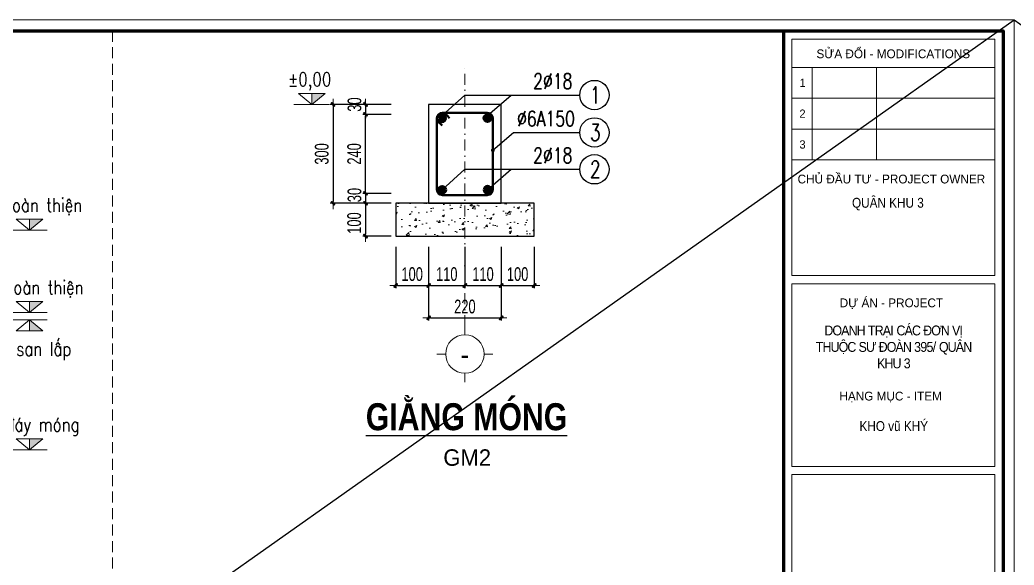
# Model space of a CAD drawing. Header units: millimetres. Extents: x -295047 to 304185, y -728047 to -308748.
# Drawn here: x -134106 to -125055, y -326643 to -321674 of the extents above; entities that cross this region are included whole.
import ezdxf
from ezdxf.enums import TextEntityAlignment as Align

# ---------------------------------------------------------------- set-up
doc = ezdxf.new("R2010")
doc.units = ezdxf.units.MM
doc.header["$MEASUREMENT"] = 0
doc.header["$PDMODE"] = 32
doc.linetypes.add('DASHDOT', pattern=[1, 0.5, -0.25, 0, -0.25])
doc.linetypes.add('HIDDEN', pattern=[0.375, 0.25, -0.125])
doc.layers.get('Defpoints').update_dxf_attribs({"color": 1})
for name, color, linetype, lineweight in [('08. Net Text', 3, 'Continuous', 13), ('Khungten_LCDI', 7, 'Continuous', 5), ('LC Dim', 8, 'Continuous', 18), ('LC Hatch', 252, 'Continuous', 9), ('LC ISO', 153, 'Continuous', 13), ('LC MANH DUT', 35, 'HIDDEN', 5), ('LC Net dam2', 6, 'Continuous', 40), ('LC Net dam3', 1, 'Continuous', 60), ('LC Net manh', 219, 'Continuous', 5), ('LC Net thay', 7, 'Continuous', 25), ('LC Net truc', 79, 'DASHDOT', 13), ('LC Text1', 3, 'Continuous', 20), ('LC Text2', 7, 'Continuous', 25)]:
    doc.layers.add(name, color=color, linetype=linetype, lineweight=lineweight)
doc.layers.add('KCS_Plotter', color=11, linetype='Continuous', plot=False)
doc.styles.add('HOATBIF', font='hoatbif.shx', dxfattribs={"width": 0.7})
doc.styles.add('Khungten', font='VHAVAN.TTF', dxfattribs={"width": 0.9, "height": 5000})
doc.styles.add('LC 1', font='VHAVANB.TTF')
doc.styles.add('LC 3', font='vnsimli.shx', dxfattribs={"width": 0.75})
doc.styles.add('LC3', font='VHARIALB.TTF', dxfattribs={"width": 0.8})
doc.styles.add('T1', font='Vnsimli.shx', dxfattribs={"width": 0.8})
doc.styles.add('Text Khung Ten', font='VHAVAN.TTF')
doc.styles.add('Title', font='VHBLACK.TTF', dxfattribs={"width": 0.8})
doc.dimstyles.new('1-100(1-50)', dxfattribs={"dimscale": 50, "dimtxt": 2.5, "dimasz": 0.35, "dimexe": 0.5, "dimexo": 0, "dimgap": 0.8, "dimtad": 1, "dimdec": 0, "dimzin": 0, "dimdsep": 46, "dimtxsty": 'HOATBIF', "dimblk1": 'DOT', "dimblk2": 'DOT', "dimsah": 1, "dimcen": -1, "dimdle": 1, "dimclrd": 256, "dimclre": 256, "dimclrt": 4, "dimadec": 3, "dimazin": 2, "dimtfac": 0.3333333333333333, "dimtdec": 0, "dimtix": 1, "dimtmove": 2, "dimatfit": 3, "dimldrblk": 'DOT', "dimfxl": 1, "dimtvp": 0.8333333333333331, "dimtolj": 1, "dimtzin": 0, "dimarcsym": 0})

# ---------------------------------------------------------------- blocks, each defined once
blk = doc.blocks.new('Caodo1')
at = {"layer": 'LC Text1'}
blk.add_hatch(color=256, dxfattribs=at).paths.add_polyline_path([(3.638e-12, 200.210680454169), (3.638e-12, 3.2e-15), (243.3882687822297, 200.210680454169)])
for p, q in [((3.638e-12, 0), (3.638e-12, 200.2106804541654)), ((323.6303984126134, 0), (-323.6303984126098, 0))]:
    blk.add_line(p, q, dxfattribs=at)
blk.add_lwpolyline([(-243.3882687822297, 200.210680454169), (243.3882687822297, 200.210680454169), (3.638e-12, 0), (3.638e-12, 0)], close=True, dxfattribs=at)
at = {"layer": 'LC Text1', "style": 'T1', "width": 0.8}
blk.add_attdef('%%P0,00', text='', height=250, dxfattribs=at).set_placement((-39.04586973765618, 459.5053816559738), align=Align.MIDDLE_CENTER)
blk = doc.blocks.new('theptron1')
at = {"layer": 'LC Net dam3'}
for p, q in [((-0.5, 0), (0.5, 0)), ((-0.3535533905960619, 0.353553390592424), (0.3535533905960619, -0.353553390592424)), ((0.3535533905960619, 0.353553390592424), (-0.3535533905960619, -0.353553390592424)), ((0, 0.5), (0, -0.5))]:
    blk.add_line(p, q, dxfattribs=at)
blk.add_circle((0, 0), 0.4999999999978783, dxfattribs=at)
blk = doc.blocks.new('DOT')
at = {"layer": 'LC Dim'}
blk.add_line((-3, 0), (3, 0), dxfattribs=at)
at = {"layer": 'LC Dim', "color": 4}
blk.add_line((-1, -1), (1, 1), dxfattribs=at)
blk.add_lwpolyline([(0.5, 1), (-1, -0.5), (-0.5, -1), (1, 0.5)], close=True, dxfattribs=at)
blk = doc.blocks.new('*D97')
at = {"layer": 'Defpoints', "color": 0, "ltscale": 2, "transparency": 16777216}
for p in [(-130384.7759384617, -323741.5617841486), (-130054.7759384617, -323741.5617841486), (-130054.7759384617, -324094.012605581)]:
    blk.add_point(p, dxfattribs=at)
at = {"layer": 'LC Dim', "lineweight": -2, "ltscale": 2, "transparency": 16777216}
for p, q in [((-130384.7759384617, -323741.5617841486), (-130384.7759384617, -324119.012605581)), ((-130054.7759384617, -323741.5617841486), (-130054.7759384617, -324119.012605581)), ((-130367.2759384617, -324094.012605581), (-130072.2759384617, -324094.012605581))]:
    blk.add_line(p, q, dxfattribs=at)
at = {"layer": 'LC Dim', "lineweight": -2, "ltscale": 2, "transparency": 16777216, "xscale": 17.5, "yscale": 17.5, "zscale": 17.5, "rotation": 180}
blk.add_blockref('DOT', (-130384.7759384617, -324094.012605581), dxfattribs=at)
at = {"layer": 'LC Dim', "lineweight": -2, "ltscale": 2, "transparency": 16777216, "xscale": 17.5, "yscale": 17.5, "zscale": 17.5}
blk.add_blockref('DOT', (-130054.7759384617, -324094.012605581), dxfattribs=at)
at = {"layer": 'LC Dim', "color": 4, "ltscale": 2, "transparency": 16777216, "insert": (-130219.7759384617, -323991.512605581), "char_height": 125, "attachment_point": 5, "style": 'HOATBIF'}
blk.add_mtext('\\A1;110', dxfattribs=at)
blk = doc.blocks.new('_Dot')
at = {"color": 0, "linetype": 'ByBlock', "lineweight": -2}
blk.add_line((-0.5, 0), (-1, 0), dxfattribs=at)
at = {"color": 0, "linetype": 'ByBlock', "const_width": 0.5}
blk.add_lwpolyline([(-0.25, 0, 1), (0.25, 0, 1)], format="xyb", close=True, dxfattribs=at)
blk = doc.blocks.new('*D98')
at = {"layer": 'Defpoints', "color": 0, "ltscale": 2, "transparency": 16777216}
for p in [(-130054.7759384617, -323741.5617841486), (-129724.7759384617, -323741.5617841486), (-129724.7759384617, -324094.012605581)]:
    blk.add_point(p, dxfattribs=at)
at = {"layer": 'LC Dim', "lineweight": -2, "ltscale": 2, "transparency": 16777216}
for p, q in [((-130054.7759384617, -323741.5617841486), (-130054.7759384617, -324119.012605581)), ((-129724.7759384617, -323741.5617841486), (-129724.7759384617, -324119.012605581)), ((-130037.2759384617, -324094.012605581), (-129742.2759384617, -324094.012605581))]:
    blk.add_line(p, q, dxfattribs=at)
at = {"layer": 'LC Dim', "lineweight": -2, "ltscale": 2, "transparency": 16777216, "xscale": 17.5, "yscale": 17.5, "zscale": 17.5, "rotation": 180}
blk.add_blockref('DOT', (-130054.7759384617, -324094.012605581), dxfattribs=at)
at = {"layer": 'LC Dim', "lineweight": -2, "ltscale": 2, "transparency": 16777216, "xscale": 17.5, "yscale": 17.5, "zscale": 17.5}
blk.add_blockref('DOT', (-129724.7759384617, -324094.012605581), dxfattribs=at)
at = {"layer": 'LC Dim', "color": 4, "ltscale": 2, "transparency": 16777216, "insert": (-129889.7759384617, -323991.512605581), "char_height": 125, "attachment_point": 5, "style": 'HOATBIF'}
blk.add_mtext('\\A1;110', dxfattribs=at)
blk = doc.blocks.new('*D99')
at = {"layer": 'Defpoints', "color": 0, "ltscale": 2, "transparency": 16777216}
for p in [(-130384.7759384617, -323741.5617841486), (-129724.7759384617, -323741.5617841486), (-129724.7759384617, -324389.2453673834)]:
    blk.add_point(p, dxfattribs=at)
at = {"layer": 'LC Dim', "lineweight": -2, "ltscale": 2, "transparency": 16777216}
for p, q in [((-130384.7759384617, -323741.5617841486), (-130384.7759384617, -324414.2453673834)), ((-129724.7759384617, -323741.5617841486), (-129724.7759384617, -324414.2453673834)), ((-130367.2759384617, -324389.2453673834), (-129742.2759384617, -324389.2453673834))]:
    blk.add_line(p, q, dxfattribs=at)
at = {"layer": 'LC Dim', "lineweight": -2, "ltscale": 2, "transparency": 16777216, "xscale": 17.5, "yscale": 17.5, "zscale": 17.5, "rotation": 180}
blk.add_blockref('DOT', (-130384.7759384617, -324389.2453673834), dxfattribs=at)
at = {"layer": 'LC Dim', "lineweight": -2, "ltscale": 2, "transparency": 16777216, "xscale": 17.5, "yscale": 17.5, "zscale": 17.5}
blk.add_blockref('DOT', (-129724.7759384617, -324389.2453673834), dxfattribs=at)
at = {"layer": 'LC Dim', "color": 4, "ltscale": 2, "transparency": 16777216, "insert": (-130054.7759384617, -324286.7453673834), "char_height": 125, "attachment_point": 5, "style": 'HOATBIF'}
blk.add_mtext('\\A1;220', dxfattribs=at)
blk = doc.blocks.new('*D100')
at = {"layer": 'Defpoints', "color": 0, "ltscale": 2, "transparency": 16777216}
for p in [(-130724.7277322204, -322445.2431127939), (-130959.7420571532, -322535.2431127939), (-130724.7277322204, -322535.2431127939)]:
    blk.add_point(p, dxfattribs=at)
at = {"layer": 'LC Dim', "lineweight": -2, "ltscale": 2, "transparency": 16777216}
for p, q in [((-130724.7277322204, -322445.2431127939), (-130984.7420571532, -322445.2431127939)), ((-130959.7420571532, -322427.7431127939), (-130959.7420571532, -322410.2431127939)), ((-130959.7420571532, -322445.2431127939), (-130959.7420571532, -322535.2431127939)), ((-130724.7277322204, -322535.2431127939), (-130984.7420571532, -322535.2431127939)), ((-130959.7420571532, -322552.7431127939), (-130959.7420571532, -322570.2431127939))]:
    blk.add_line(p, q, dxfattribs=at)
at = {"layer": 'LC Dim', "lineweight": -2, "ltscale": 2, "transparency": 16777216, "xscale": 17.5, "yscale": 17.5, "zscale": 17.5}
for p, rotation in [((-130959.7420571532, -322445.2431127939), 270), ((-130959.7420571532, -322535.2431127939), 90)]:
    blk.add_blockref('DOT', p, dxfattribs=dict(at, rotation=rotation))
at = {"layer": 'LC Dim', "color": 4, "ltscale": 2, "transparency": 16777216, "insert": (-131059.2893191674, -322445.2431127938), "char_height": 125, "attachment_point": 5, "rotation": 90, "style": 'HOATBIF'}
blk.add_mtext('\\A1;30', dxfattribs=at)
blk = doc.blocks.new('*D101')
at = {"layer": 'Defpoints', "color": 0, "ltscale": 2, "transparency": 16777216}
for p in [(-130724.7277322204, -323345.2431127939), (-130959.7420571519, -323645.2431127941), (-130724.7277322204, -323645.2431127941)]:
    blk.add_point(p, dxfattribs=at)
at = {"layer": 'LC Dim', "lineweight": -2, "ltscale": 2, "transparency": 16777216}
for p, q in [((-130724.7277322204, -323345.2431127939), (-130984.7420571519, -323345.2431127939)), ((-130959.7420571519, -323362.7431127939), (-130959.7420571519, -323627.7431127941)), ((-130724.7277322204, -323645.2431127941), (-130984.7420571519, -323645.2431127941))]:
    blk.add_line(p, q, dxfattribs=at)
at = {"layer": 'LC Dim', "lineweight": -2, "ltscale": 2, "transparency": 16777216, "xscale": 17.5, "yscale": 17.5, "zscale": 17.5}
for p, rotation in [((-130959.7420571519, -323345.2431127939), 90), ((-130959.7420571519, -323645.2431127941), 270)]:
    blk.add_blockref('DOT', p, dxfattribs=dict(at, rotation=rotation))
at = {"layer": 'LC Dim', "color": 4, "ltscale": 2, "transparency": 16777216, "insert": (-131062.2420571553, -323525.2431127937), "char_height": 125, "attachment_point": 5, "rotation": 90, "style": 'HOATBIF'}
blk.add_mtext('\\A1;100', dxfattribs=at)
blk = doc.blocks.new('*D102')
at = {"layer": 'Defpoints', "color": 0, "ltscale": 2, "transparency": 16777216}
for p in [(-130724.7277322204, -322445.2431127939), (-131254.9748189539, -323345.2431127938), (-130724.7277322204, -323345.2431127938)]:
    blk.add_point(p, dxfattribs=at)
at = {"layer": 'LC Dim', "lineweight": -2, "ltscale": 2, "transparency": 16777216}
for p, q in [((-130724.7277322204, -322445.2431127939), (-131279.9748189539, -322445.2431127939)), ((-131254.9748189539, -322462.7431127939), (-131254.9748189539, -323327.7431127938)), ((-130724.7277322204, -323345.2431127938), (-131279.9748189539, -323345.2431127938))]:
    blk.add_line(p, q, dxfattribs=at)
at = {"layer": 'LC Dim', "lineweight": -2, "ltscale": 2, "transparency": 16777216, "xscale": 17.5, "yscale": 17.5, "zscale": 17.5}
for p, rotation in [((-131254.9748189539, -322445.2431127939), 90), ((-131254.9748189539, -323345.2431127938), 270)]:
    blk.add_blockref('DOT', p, dxfattribs=dict(at, rotation=rotation))
at = {"layer": 'LC Dim', "color": 4, "ltscale": 2, "transparency": 16777216, "insert": (-131357.4748189539, -322895.2431127938), "char_height": 125, "attachment_point": 5, "rotation": 90, "style": 'HOATBIF'}
blk.add_mtext('\\A1;300', dxfattribs=at)
blk = doc.blocks.new('TIEUDE1')
at = {"layer": 'LC Text2', "color": 7, "style": 'LC 1'}
blk.add_attdef('TIªU§Ò', text='', height=5, dxfattribs=at).set_placement((0, 0), align=Align.BOTTOM_CENTER)
blk.add_attdef('TL', text='', height=3, dxfattribs=at).set_placement((0, -2), align=Align.TOP_CENTER)
blk = doc.blocks.new('*D103')
at = {"layer": 'Defpoints', "color": 0, "ltscale": 2, "transparency": 16777216}
for p in [(-130959.7420571516, -322535.2431127939), (-130724.7277322204, -322535.2431127939), (-130724.7277322204, -323255.2431127938)]:
    blk.add_point(p, dxfattribs=at)
at = {"layer": 'LC Dim', "lineweight": -2, "ltscale": 2, "transparency": 16777216}
for p, q in [((-130724.7277322204, -322535.2431127939), (-130984.7420571516, -322535.2431127939)), ((-130959.7420571516, -323237.7431127938), (-130959.7420571516, -322552.7431127939)), ((-130724.7277322204, -323255.2431127938), (-130984.7420571516, -323255.2431127938))]:
    blk.add_line(p, q, dxfattribs=at)
at = {"layer": 'LC Dim', "lineweight": -2, "ltscale": 2, "transparency": 16777216, "xscale": 17.5, "yscale": 17.5, "zscale": 17.5}
for p, rotation in [((-130959.7420571516, -322535.2431127939), 90), ((-130959.7420571516, -323255.2431127938), 270)]:
    blk.add_blockref('DOT', p, dxfattribs=dict(at, rotation=rotation))
at = {"layer": 'LC Dim', "color": 4, "ltscale": 2, "transparency": 16777216, "insert": (-131062.2420571517, -322895.2431127938), "char_height": 125, "attachment_point": 5, "rotation": 90, "style": 'HOATBIF'}
blk.add_mtext('\\A1;240', dxfattribs=at)
blk = doc.blocks.new('TTRUC')
at = {"layer": 'LC ISO'}
for p, q in [((0, 6.94551799677526), (0, 10.13175513561828)), ((-6.94551799677526, 0), (-10.13175513561828, 0)), ((6.94551799677526, 0), (10.13175513561828, 0)), ((0, -6.94551799677526), (0, -10.13175513561828))]:
    blk.add_line(p, q, dxfattribs=at)
at = {"layer": 'LC Net manh'}
blk.add_circle((0, 0), 6.94551799677526, dxfattribs=at)
blk = doc.blocks.new('*D104')
at = {"layer": 'Defpoints', "color": 0, "ltscale": 2, "transparency": 16777216}
for p in [(-129724.7759384617, -323741.5617841486), (-129424.7759384617, -323741.5617841486), (-129424.7759384617, -324094.012605581)]:
    blk.add_point(p, dxfattribs=at)
at = {"layer": 'LC Dim', "lineweight": -2, "ltscale": 2, "transparency": 16777216}
for p, q in [((-129724.7759384617, -323741.5617841486), (-129724.7759384617, -324119.012605581)), ((-129424.7759384617, -323741.5617841486), (-129424.7759384617, -324119.012605581)), ((-129707.2759384617, -324094.012605581), (-129442.2759384617, -324094.012605581))]:
    blk.add_line(p, q, dxfattribs=at)
at = {"layer": 'LC Dim', "lineweight": -2, "ltscale": 2, "transparency": 16777216, "xscale": 17.5, "yscale": 17.5, "zscale": 17.5, "rotation": 180}
blk.add_blockref('DOT', (-129724.7759384617, -324094.012605581), dxfattribs=at)
at = {"layer": 'LC Dim', "lineweight": -2, "ltscale": 2, "transparency": 16777216, "xscale": 17.5, "yscale": 17.5, "zscale": 17.5}
blk.add_blockref('DOT', (-129424.7759384617, -324094.012605581), dxfattribs=at)
at = {"layer": 'LC Dim', "color": 4, "ltscale": 2, "transparency": 16777216, "insert": (-129574.7759384617, -323991.512605581), "char_height": 125, "attachment_point": 5, "style": 'HOATBIF'}
blk.add_mtext('\\A1;100', dxfattribs=at)
blk = doc.blocks.new('*D105')
at = {"layer": 'Defpoints', "color": 0, "ltscale": 2, "transparency": 16777216}
for p in [(-130684.7759384617, -323741.5617841486), (-130384.7759384617, -323741.5617841486), (-130384.7759384617, -324094.012605581)]:
    blk.add_point(p, dxfattribs=at)
at = {"layer": 'LC Dim', "lineweight": -2, "ltscale": 2, "transparency": 16777216}
for p, q in [((-130684.7759384617, -323741.5617841486), (-130684.7759384617, -324119.012605581)), ((-130384.7759384617, -323741.5617841486), (-130384.7759384617, -324119.012605581)), ((-130667.2759384617, -324094.012605581), (-130402.2759384617, -324094.012605581))]:
    blk.add_line(p, q, dxfattribs=at)
at = {"layer": 'LC Dim', "lineweight": -2, "ltscale": 2, "transparency": 16777216, "xscale": 17.5, "yscale": 17.5, "zscale": 17.5, "rotation": 180}
blk.add_blockref('DOT', (-130684.7759384617, -324094.012605581), dxfattribs=at)
at = {"layer": 'LC Dim', "lineweight": -2, "ltscale": 2, "transparency": 16777216, "xscale": 17.5, "yscale": 17.5, "zscale": 17.5}
blk.add_blockref('DOT', (-130384.7759384617, -324094.012605581), dxfattribs=at)
at = {"layer": 'LC Dim', "color": 4, "ltscale": 2, "transparency": 16777216, "insert": (-130534.7759384617, -323991.512605581), "char_height": 125, "attachment_point": 5, "style": 'HOATBIF'}
blk.add_mtext('\\A1;100', dxfattribs=at)
blk = doc.blocks.new('*D33')
at = {"layer": 'Defpoints', "color": 0, "ltscale": 2, "transparency": 16777216}
for p in [(-130724.7277322204, -323255.2431127938), (-130959.7420571532, -323345.2431127938), (-130724.7277322204, -323345.2431127938)]:
    blk.add_point(p, dxfattribs=at)
at = {"layer": 'LC Dim', "lineweight": -2, "ltscale": 2, "transparency": 16777216}
for p, q in [((-130724.7277322204, -323255.2431127938), (-130984.7420571532, -323255.2431127938)), ((-130959.7420571532, -323237.7431127938), (-130959.7420571532, -323220.2431127938)), ((-130959.7420571532, -323255.2431127938), (-130959.7420571532, -323345.2431127938)), ((-130724.7277322204, -323345.2431127938), (-130984.7420571532, -323345.2431127938)), ((-130959.7420571532, -323362.7431127938), (-130959.7420571532, -323380.2431127938))]:
    blk.add_line(p, q, dxfattribs=at)
at = {"layer": 'LC Dim', "lineweight": -2, "ltscale": 2, "transparency": 16777216, "xscale": 17.5, "yscale": 17.5, "zscale": 17.5}
for p, rotation in [((-130959.7420571532, -323255.2431127938), 270), ((-130959.7420571532, -323345.2431127938), 90)]:
    blk.add_blockref('DOT', p, dxfattribs=dict(at, rotation=rotation))
at = {"layer": 'LC Dim', "color": 4, "ltscale": 2, "transparency": 16777216, "insert": (-131059.2893191674, -323270.2431127937), "char_height": 125, "attachment_point": 5, "rotation": 90, "style": 'HOATBIF'}
blk.add_mtext('\\A1;30', dxfattribs=at)
blk = doc.blocks.new('lcdi fix')
at = {"layer": 'Defpoints', "lineweight": 0}
blk.add_lwpolyline([(-1199.999999582767, -14849.99999999255), (-1199.999999582767, 14849.99999999255), (40799.99891111254, 14849.99999999255), (40799.99891111254, -14849.99999999255)], close=True, dxfattribs=at)
at = {"layer": 'Khungten_LCDI', "color": 5, "lineweight": 60}
blk.add_line((36600.02574175596, 14649.99999999255), (36600.02574175596, -14649.99999999255), dxfattribs=at)
at = {"layer": 'Khungten_LCDI', "color": 5, "lineweight": 25}
blk.add_line((40599.99891117215, -14649.99999999255), (40599.99891117215, 14649.99999999255), dxfattribs=at)
at = {"layer": 'Khungten_LCDI', "color": 9, "lineweight": 15}
for p, q in [((36750.02524096686, 13981.29095652095), (40449.9982959483, 13981.29095652095)), ((37122.6575324522, 13981.29095652095), (37122.6575324522, 12296.78892528515)), ((38292.76868227421, 13981.29095652095), (38292.76868227421, 12296.78892528515)), ((36750.02524096686, 13419.79027944217), (40449.99829595222, 13419.79027944217)), ((36750.02524096686, 12858.28960236375), (40449.99829595594, 12858.28960236375)), ((36750.02524096686, 12296.78892528515), (40449.99829595981, 12296.78892528515))]:
    blk.add_line(p, q, dxfattribs=at)
at = {"layer": 'Khungten_LCDI', "color": 5, "lineweight": 60}
blk.add_lwpolyline([(0, -14649.99999999255), (0, 14649.99999999255), (40599.99891117215, 14649.99999999255), (40599.99891117215, -14649.99999999255)], close=True, dxfattribs=at)
at = {"layer": 'Khungten_LCDI', "color": 9, "lineweight": 15}
for points in [[(36750.02524096686, 10190.37974634999), (40449.99829597468, 10190.37974634999), (40449.99829594494, 14500.01615281297), (36750.02524096686, 14500.01615281297)], [(36750.02507045746, 6711.561503982498), (40449.99812543551, 6711.561503982498), (40449.99812543551, 10040.3805517564), (36750.02507045746, 10040.3805517564)], [(36750.02512651216, 2587.235389944638), (40450.00487455388, 2587.235389944638), (40450.00487455388, 6561.562454155728), (36750.02512651216, 6561.562454155728)]]:
    blk.add_lwpolyline(points, close=True, dxfattribs=at)
at = {"color": 7, "style": 'Khungten'}
for s, height, p in [('söa ®æi - modifications', 159.9999212196591, (38600.01176845585, 14151.47753105774)), ('chñ ®Çu t\xad - project owner', 159.9999212196591, (38565.5705103248, 11868.23379315981)), ('dù ¸n - project', 159.9999185883779, (38565.57030995779, 9611.825360249977)), ('h¹ng môc - item', 159.9999269209678, (38552.46454189831, 7911.880268948879))]:
    blk.add_text(s, height=height, dxfattribs=at).set_placement(p, align=Align.CENTER)
at = {"color": 4, "attachment_point": 5, "style": 'Khungten'}
for s, insert, char_height, width in [('{\\f.VnArialH|b0|i0|c0|p34;\\W0.85;qu©n khu 3}', (38502, 11491), 180.000012933168, 3815.430117907815), ('\\pi2.84217E-014,l180.00006,t540.00019;{\\f.VnArialH|b0|i0|c0|p34;\\T0.9;doanh tr¹i c¸c ®¬n vÞ thuéc s\xad ®oµn 395/ qu©n khu 3}', (38513.5, 8887), 180.0000619099557, 3461.975841201644), ('{\\f.VnArialH|b0|i0|c0|p34;\\W0.85;KHO v\\fArial|b0|i0|c0|p34;ũ\\f.VnArialH|b0|i0|c0|p34; KHÝ}', (38609.02528379187, 7443.80385822569), 180.000012933168, 3815.430117907815)]:
    blk.add_mtext(s, dxfattribs=dict(at, insert=insert, char_height=char_height, width=width))
at = {"color": 7, "style": 'Khungten', "width": 0.8}
for tag, p in [('REVISION', (39498.75262445212, -10746.30395446718)), ('NGAYHT', (39546.07413610817, -11609.37091637403))]:
    blk.add_attdef(tag, text='', height=199.998925739526, dxfattribs=at).set_placement(p, align=Align.CENTER)
at = {"layer": '08. Net Text', "color": 7, "style": 'Text Khung Ten'}
blk.add_text('1', height=149.9999300338501, dxfattribs=at).set_placement((36891.65196496049, 13626.79004546213))
at = {"layer": '08. Net Text', "color": 7, "ltscale": 2, "style": 'Text Khung Ten'}
for s, p in [('2', (36891.65196496049, 13065.28936838353)), ('3', (36891.65196496049, 12503.78869130492))]:
    blk.add_text(s, height=149.9999300338501, dxfattribs=at).set_placement(p)
at = {"layer": 'LC Text1', "style": 'Title', "width": 1.485915225563207}
for tag, p, p2 in [('TENBANVE1', (36912.6576448679, -8885.760238945484), (40339.14494544267, -8885.760238945484)), ('TENBANVE2', (36912.6576448679, -9562.4655643329), (40339.14494544267, -9562.4655643329))]:
    blk.add_attdef(tag, text='', height=249.9999935159642, dxfattribs=at).set_placement(p, p2, align=Align.FIT)
at = {"layer": 'LC Text1', "style": 'Title', "width": 0.7}
blk.add_attdef('SOBANVE', text='', height=249.9999935159642, dxfattribs=at).set_placement((39561.98223525287, -13896.18071823567), align=Align.CENTER)

msp = doc.modelspace()

# ---------------------------------------------------------------- hatches: boundary and pattern name
at = {"layer": 'LC Hatch', "ltscale": 2}
h = msp.add_hatch(dxfattribs=at)
h.set_pattern_fill('AR-CONC', color=256, scale=30, style=0)
h.set_pattern_definition([(49.99999999999999, (-596475.2987964572, -678145.1273495463), (215.178054780226, -18.82564049477853), [22.5, -247.5]), (355, (-596475.2987964572, -678145.1273495463), (-41.6254000839, 225.6576401100035), [18, -198]), (100.4514, (-596457.3672924573, -678146.6961515463), (173.5528145142065, 206.8318626182861), [19.122057, -210.3426336]), (46.18420000000001, (-596475.2987964572, -678085.1273495463), (320.1723145876933, -49.65570429870542), [33.75, -371.25]), (96.6356, (-596448.6177729571, -678089.2653416462), (280.398811664611, 292.2353612701325), [28.6830864, -315.5139]), (351.1842, (-596475.2987964572, -678085.1273495463), (280.3985835400882, 292.2355802775974), [27, -297]), (21, (-596445.2987964572, -678100.1273495463), (179.0721156355385, -120.7856671996016), [22.5, -247.5]), (326.0000000000001, (-596445.2987964572, -678100.1273495463), (72.99459957647451, 217.5450135140559), [18, -198]), (71.4514, (-596430.3761265571, -678110.1928313462), (252.066788574447, 96.75914901298572), [19.122057, -210.3426336]), (37.50000000000001, (-596475.2987964572, -678145.1273495463), (3.647956595187201, 99.86815614939344), [0, -195.6, 0, -201, 0, -198.75]), (7.499999999999999, (-596475.2987964572, -678145.1273495463), (78.92086123264458, 118.3235135647081), [0, -114.6, 0, -191.1, 0, -75.75]), (327.5, (-596542.1987964571, -678145.1273495463), (160.1467308517227, -6.766461520313927), [0, -75, 0, -234, 0, -310.5]), (317.5, (-596572.1987964571, -678145.1273495463), (174.9558508027159, 30.03149469969532), [0, -97.5, 0, -155.4, 0, -220.5])])
h.paths.add_polyline_path([(-130684.7759384617, -323345.243112794), (-130684.7759384617, -323645.243112794), (-129424.7759384617, -323645.243112794), (-129424.7759384617, -323345.243112794)])

# ---------------------------------------------------------------- linework, layer by layer
at = {"layer": 'KCS_Plotter', "ltscale": 2}
for p, q in [((-146055.000800531, -336523.50016013), (-125055.001345183, -321673.500160138)), ((-125055.001345184, -321673.500160138), (-104055.001889835, -336523.500160131))]:
    msp.add_line(p, q, dxfattribs=at)
at = {"layer": 'LC MANH DUT', "ltscale": 400}
msp.add_line((-133264.2759384617, -321773.5001601377), (-133264.2759384617, -332729.243112794), dxfattribs=at)
at = {"layer": 'LC Net dam2'}
for p, q in [((-130237.0589043752, -322520.243112794), (-130193.9968258654, -322568.5468715179)), ((-130309.7759384617, -322591.4859948537), (-130260.6928174941, -322635.2428631474))]:
    msp.add_line(p, q, dxfattribs=at)
msp.add_lwpolyline([(-130309.7759384617, -322571.2710508952), (-130309.7759384617, -323219.215174693, 0.414213562373095), (-130258.7480003606, -323270.243112794), (-129850.8038765628, -323270.243112794, 0.414213562373095), (-129799.7759384617, -323219.215174693), (-129799.7759384617, -322571.2710508952, 0.414213562373095), (-129850.8038765628, -322520.243112794), (-130258.7480003606, -322520.243112794, 0.414213562373095)], format="xyb", close=True, dxfattribs=at)
at = {"layer": 'LC Net thay', "linetype": 'Continuous', "ltscale": 1000}
for points in [[(-130384.7759384617, -322445.243112794), (-130384.7759384617, -323345.243112794), (-129724.7759384617, -323345.243112794), (-129724.7759384617, -322445.243112794)], [(-130684.7759384617, -323345.243112794), (-130684.7759384617, -323645.243112794), (-129424.7759384617, -323645.243112794), (-129424.7759384617, -323345.243112794)]]:
    msp.add_lwpolyline(points, close=True, dxfattribs=at)
at = {"layer": 'LC Net truc', "ltscale": 200}
msp.add_line((-130054.7759384617, -324465.9536885014), (-130054.7759384617, -322096.012226632), dxfattribs=at)
at = {"layer": 'LC Text2', "ltscale": 100}
for centre in [(-128875.7094395099, -322358.6002438513), (-128875.7094395099, -322699.1854654185), (-128875.7094395099, -323035.6247927617)]:
    msp.add_circle(centre, 133.765917908898, dxfattribs=at)

# ---------------------------------------------------------------- block references
at = {"layer": 'LC Dim', "yscale": 60.00000000069849}
for p, xscale, zscale in [((-130260.9062681092, -322568.3334209035), -60.00000000069849, 60.00000000064909), ((-129848.6456088143, -322568.3334209035), 60.00000000069849, 60.00000000069849)]:
    msp.add_blockref('theptron1', p, dxfattribs=dict(at, xscale=xscale, zscale=zscale))
for p, xscale, zscale, rotation in [((-130260.9062681062, -323222.1528046842), 60.00000000069849, 60.00000000069849, 180.0000000004822), ((-129848.6456088113, -323222.1528046814), -60.00000000069849, 60.00000000064909, 180)]:
    msp.add_blockref('theptron1', p, dxfattribs=dict(at, xscale=xscale, zscale=zscale, rotation=rotation))
at = {"layer": 'LC ISO', "xscale": 25.19610424696835, "yscale": 25.19610424696835, "zscale": 25.19610424696835}
msp.add_blockref('TTRUC', (-130054.7759384617, -324719.092221137), dxfattribs=at)
at = {"layer": 'LC Net thay', "xscale": 0.5000000000000013, "yscale": 0.5000000000000013, "zscale": 0.5000000000000013}
msp.add_blockref('lcdi fix', (-145455.0008007393, -329098.5001601339), dxfattribs=at)
at = {"layer": 'LC Text1'}
ref = msp.add_blockref('Caodo1', (-131448.7553168485, -322445.2431127932), dxfattribs=dict(at, xscale=0.5, yscale=0.5, zscale=0.5))
ref.add_attrib('%%P0,00', '%%p0,00', dxfattribs={"layer": 'LC Text2', "height": 125, "style": 'T1', "width": 0.8}).set_placement((-131468.278251717, -322215.4904219653), align=Align.MIDDLE_CENTER)
ref = msp.add_blockref('Caodo1', (-134019.3478437279, -323591.5003377019), dxfattribs=dict(at, xscale=0.5, yscale=0.5, zscale=0.5))
ref.add_attrib('%%P0,00', 'cèt hoµn thiÖn', dxfattribs={"layer": 'LC Text2', "height": 125, "style": 'T1', "width": 0.8}).set_placement((-134038.8707785963, -323361.747646874), align=Align.MIDDLE_CENTER)
ref = msp.add_blockref('Caodo1', (-134019.3478437279, -324341.5003377019), dxfattribs=dict(at, xscale=0.5, yscale=0.5, zscale=0.5))
ref.add_attrib('%%P0,00', 's©n hoµn thiÖn', dxfattribs={"layer": 'LC Text2', "height": 125, "style": 'T1', "width": 0.8}).set_placement((-134038.8707785963, -324111.7476468738), align=Align.MIDDLE_CENTER)
ref = msp.add_blockref('Caodo1', (-134018.4593437425, -324406.5375003175), dxfattribs=dict(at, xscale=-0.5, yscale=0.5, zscale=0.5, rotation=180))
ref.add_attrib('%%P0,00', 'cos san lÊp', dxfattribs={"layer": 'LC Text2', "height": 125, "style": 'T1', "width": 0.8}).set_placement((-134037.982278611, -324672.00447686), align=Align.MIDDLE_CENTER)
ref = msp.add_blockref('Caodo1', (-134019.3478437279, -325591.5003377029), dxfattribs=dict(at, xscale=0.5, yscale=0.5, zscale=0.5))
ref.add_attrib('%%P0,00', 'cèt ®¸y mãng', dxfattribs={"layer": 'LC Text2', "height": 125, "style": 'T1', "width": 0.8}).set_placement((-134038.8707785963, -325361.7476468747), align=Align.MIDDLE_CENTER)
at = {"layer": 'LC Text2'}
ref = msp.add_blockref('TIEUDE1', (-130033.8639536726, -325487.5617841486), dxfattribs=dict(at, xscale=-50.00000000009664, yscale=50.00000000009664, zscale=50.00000000009664))
ref.add_attrib('TIªU§Ò', '%%ugi»ng mãng', dxfattribs={"color": 7, "height": 246.220730126512, "style": 'LC3', "width": 0.8}).set_placement((-130039.7759384617, -325487.5617841486), align=Align.BOTTOM_CENTER)
ref.add_attrib('TL', 'gm2', dxfattribs={"color": 7, "height": 150.0000000000558, "style": 'LC 1'}).set_placement((-130033.8639536726, -325587.5617841507), align=Align.TOP_CENTER)

# ---------------------------------------------------------------- texts
at = {"layer": 'LC Text1', "ltscale": 0.2, "style": 'LC 1', "width": 0.9}
msp.add_text('-', height=197.2853535353064, dxfattribs=at).set_placement((-130054.7759384617, -324879.5923437158), align=Align.BOTTOM_CENTER)
at = {"layer": 'LC Text2', "linetype": 'ByBlock', "style": 'LC 3', "width": 0.75}
for s, p in [('2%%C18', (-129433.403081898, -322301.5754524043)), ('%%C6A150', (-129579.8327269861, -322643.7539125481)), ('2%%C18', (-129433.403081898, -322978.6000013147))]:
    msp.add_text(s, height=138.8888921383897, dxfattribs=at).set_placement(p)
at = {"layer": 'LC Text2', "ltscale": 100, "style": 'LC 3', "width": 0.75}
for s, p in [('1', (-128868.1608446402, -322358.6002438513)), ('3', (-128868.1608446402, -322699.1854654185)), ('2', (-128868.1608446402, -323035.6247927617))]:
    msp.add_text(s, height=152.7777813522287, dxfattribs=at).set_placement(p, align=Align.MIDDLE_CENTER)

# ---------------------------------------------------------------- dimensions: what is measured, and where the dimension line sits
at = {"layer": 'LC Dim', "ltscale": 2}
for base, p1, p2, picture, middle in [((-130959.7420571532, -322535.2431127939), (-130724.7277322203, -322445.2431127938), (-130724.7277322203, -322535.2431127938), '*D100', (-131059.2893191674, -322445.2431127938)), ((-130959.7420571532, -323345.2431127938), (-130724.7277322203, -323255.2431127937), (-130724.7277322203, -323345.2431127937), '*D33', (-131059.2893191674, -323270.2431127937)), ((-130959.7420571519, -323645.2431127941), (-130724.7277322203, -323345.2431127938), (-130724.7277322203, -323645.243112794), '*D101', (-131062.2420571553, -323525.2431127937))]:
    dim = msp.add_linear_dim(base=base, p1=p1, p2=p2, angle=270, dimstyle='1-100(1-50)', override={"dimlfac": 0.3333333333333333}, dxfattribs=at)
    dim.commit()
    dim.dimension.update_dxf_attribs({"geometry": picture, "text_midpoint": middle, "dimtype": 160})
for base, p1, p2, angle, picture, middle in [((-131254.9748189539, -323345.2431127938), (-130724.7277322203, -322445.2431127938), (-130724.7277322203, -323345.2431127937), 270, '*D102', (-131357.4748189539, -322895.2431127938)), ((-130959.7420571516, -322535.2431127939), (-130724.7277322203, -323255.2431127937), (-130724.7277322203, -322535.2431127938), 90, '*D103', (-131062.2420571517, -322895.2431127938))]:
    dim = msp.add_linear_dim(base=base, p1=p1, p2=p2, angle=angle, dimstyle='1-100(1-50)', override={"dimlfac": 0.3333333333333333}, dxfattribs=at)
    dim.commit()
    dim.dimension.update_dxf_attribs({"geometry": picture, "text_midpoint": middle})
for base, p1, p2, picture, middle in [((-130384.7759384617, -324094.012605581), (-130684.7759384617, -323741.5617841486), (-130384.7759384617, -323741.5617841486), '*D105', (-130534.7759384617, -323991.512605581)), ((-130054.7759384617, -324094.012605581), (-130384.7759384617, -323741.5617841486), (-130054.7759384617, -323741.5617841486), '*D97', (-130219.7759384617, -323991.512605581)), ((-129724.7759384617, -324389.2453673834), (-130384.7759384617, -323741.5617841486), (-129724.7759384617, -323741.5617841486), '*D99', (-130054.7759384617, -324286.7453673834)), ((-129724.7759384617, -324094.012605581), (-130054.7759384617, -323741.5617841486), (-129724.7759384617, -323741.5617841486), '*D98', (-129889.7759384617, -323991.512605581)), ((-129424.7759384617, -324094.012605581), (-129724.7759384617, -323741.5617841486), (-129424.7759384617, -323741.5617841486), '*D104', (-129574.7759384617, -323991.512605581))]:
    dim = msp.add_linear_dim(base=base, p1=p1, p2=p2, dimstyle='1-100(1-50)', override={"dimlfac": 0.3333333333333333}, dxfattribs=at)
    dim.commit()
    dim.dimension.update_dxf_attribs({"geometry": picture, "text_midpoint": middle})

# ---------------------------------------------------------------- leaders
for points in [[(-130260.9062681062, -322545.1282557739), (-130056.568539264, -322358.6002438513), (-129009.4753574188, -322358.6002438513)], [(-129848.6456088113, -322545.1282557711), (-129632.8203744736, -322358.6002438513), (-129009.4753574188, -322358.6002438513)], [(-129799.7759384617, -322862.1607383997), (-129613.2708192243, -322699.1854654185), (-129009.4753574187, -322699.1854654185)], [(-130260.9062681062, -323222.1528046842), (-130056.568539264, -323035.6247927617), (-129009.4753574188, -323035.6247927617)], [(-129848.6456088113, -323222.1528046814), (-129632.8203744736, -323035.6247927617), (-129009.4753574188, -323035.6247927617)]]:
    msp.add_leader(points, dimstyle='1-100(1-50)', override={"dimasz": 0.7}, dxfattribs=at)

doc.saveas('drawing.dxf')
